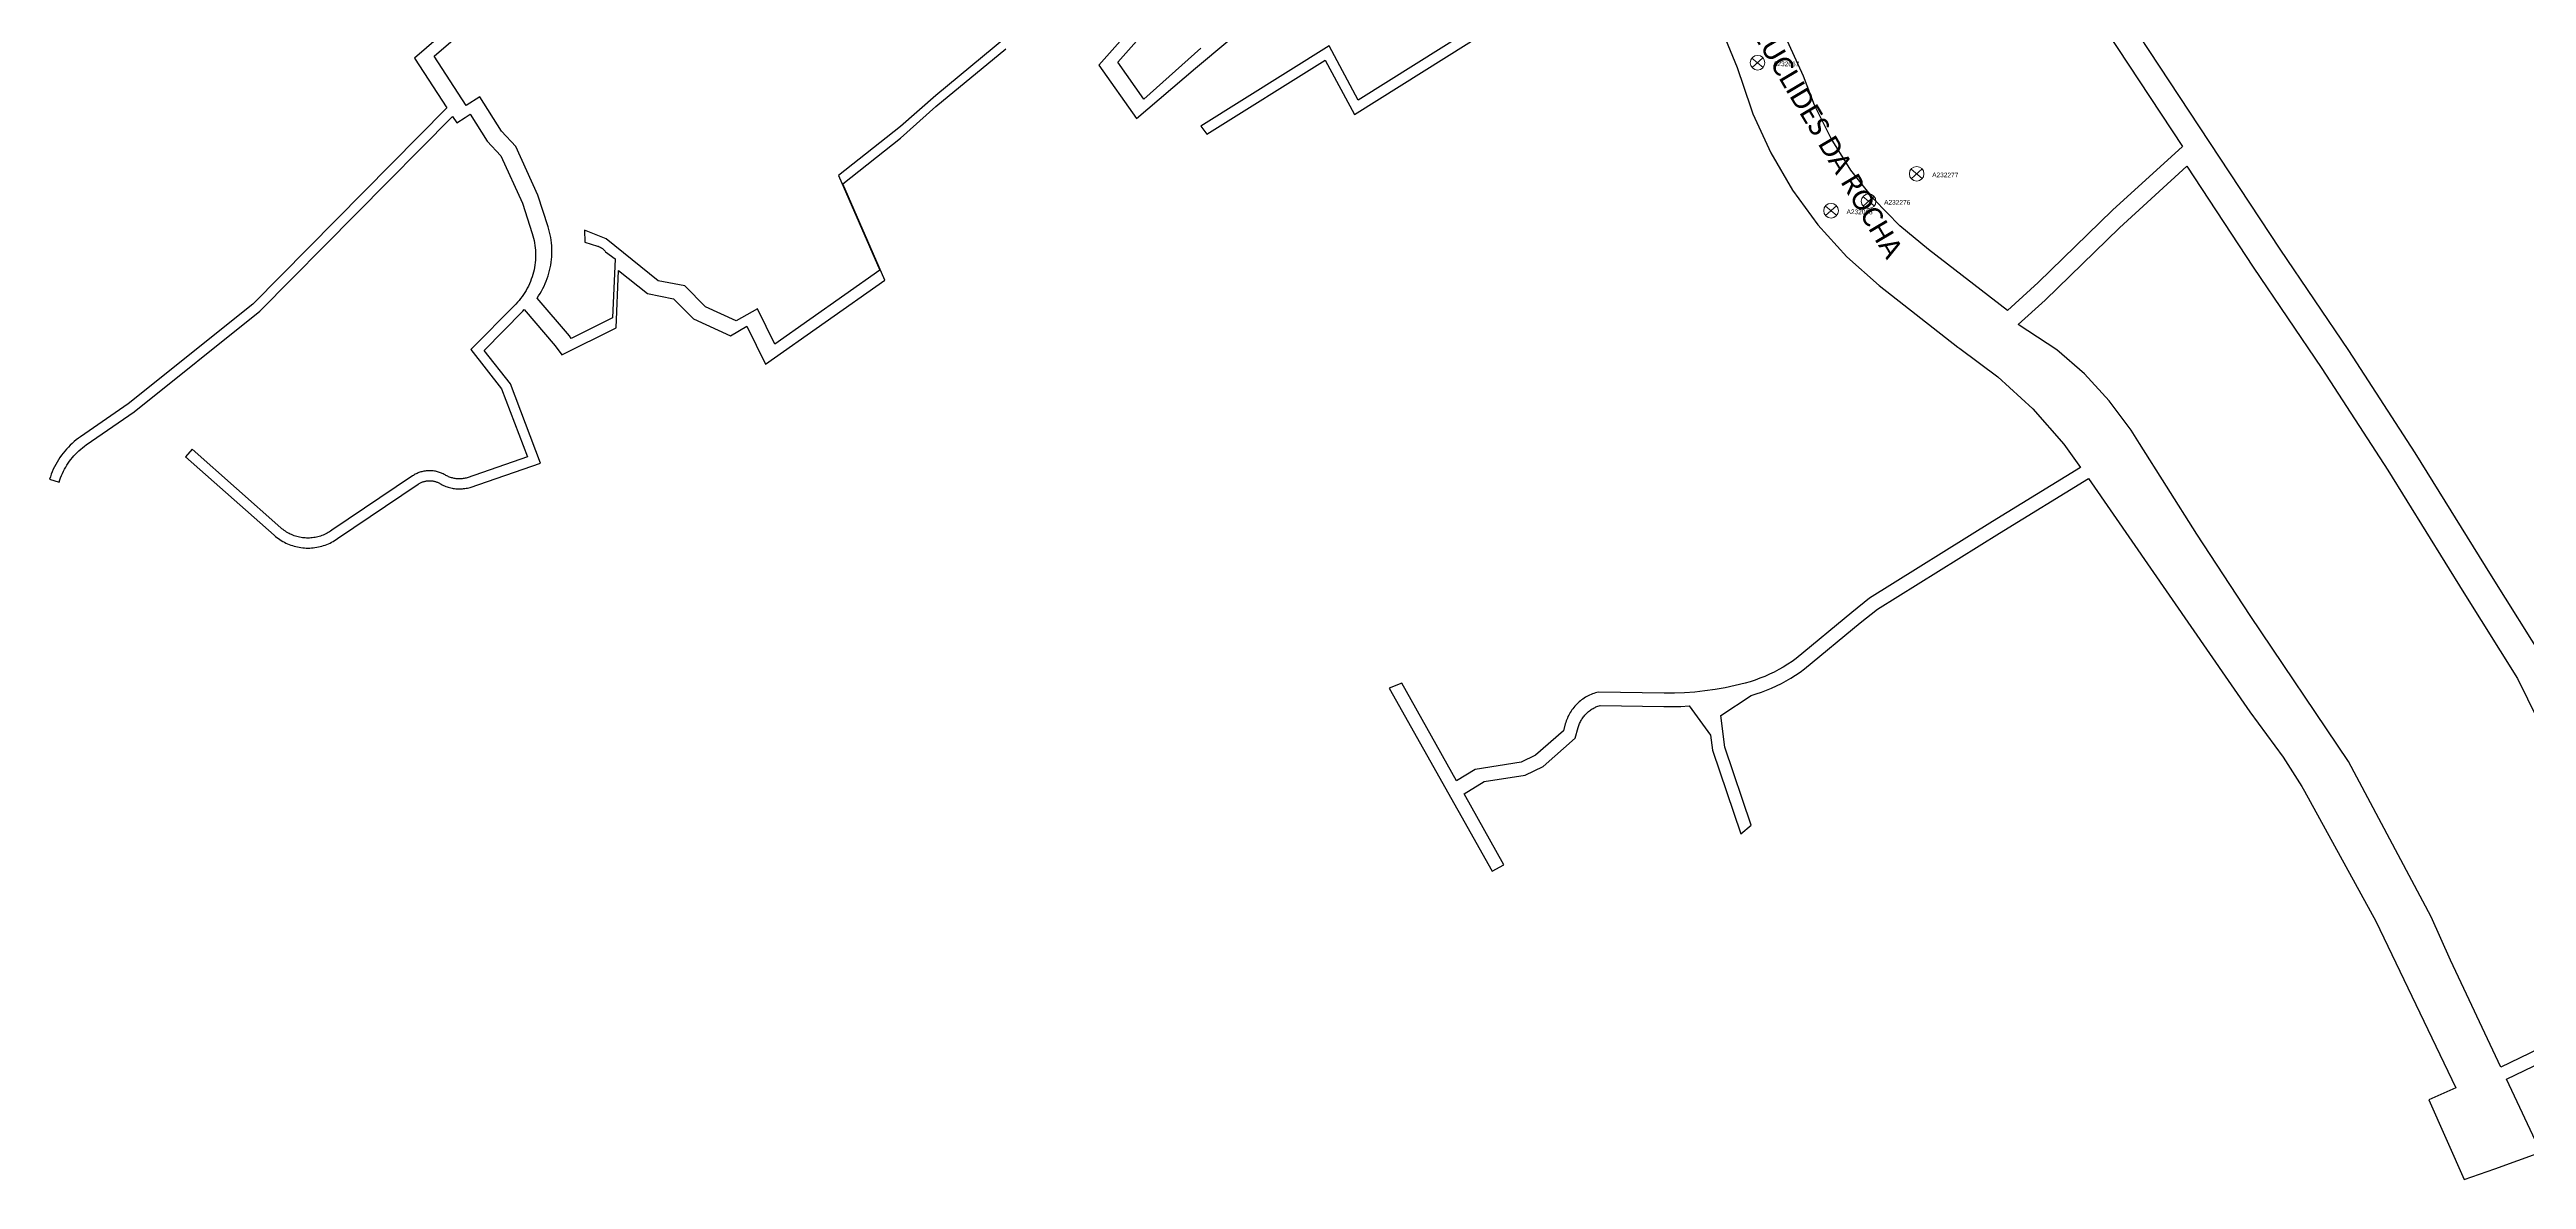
# Model space of a CAD drawing. Header units: millimetres. Extents: x 676447 to 689606, y 7455628 to 7463967.
# Drawn here: x 684924.5 to 685296.1, y 7459038.8 to 7459208.4 of the extents above; entities that cross this region are included whole.
import ezdxf

# ---------------------------------------------------------------- set-up
doc = ezdxf.new("R2010")
doc.units = ezdxf.units.MM
doc.header["$LTSCALE"] = 0.1
doc.header["$MEASUREMENT"] = 0
doc.linetypes.add('PHANTOM2', pattern=[1.25, 0.625, -0.125, 0.125, -0.125, 0.125, -0.125])
doc.layers.add('10.4-Postes', color=1, linetype='Continuous', lineweight=0)
for name, color, linetype in [('LEGENDAS_INFRAESTRUTURAS', 7, 'Continuous'), ('MUB_QUADRAS', 7, 'Continuous'), ('MUB_SEGMENTO', 7, 'Continuous'), ('NOS_DE_INFRAESTRUTURA', 7, 'Continuous')]:
    doc.layers.add(name, color=color, linetype=linetype)
doc.styles.add('Legend', font='calibri.ttf')
doc.styles.get("Standard").update_dxf_attribs({"font": 'arial.ttf'})

# ---------------------------------------------------------------- blocks, each defined once
blk = doc.blocks.new('PTPT')
at = {"layer": '10.4-Postes', "color": 1, "linetype": 'PHANTOM2'}
for points in [[(-0.0000079, 0.0000104), (0.0000075, -0.000002)], [(0.000007, 0.0000109), (-0.0000074, -0.0000025)]]:
    blk.add_lwpolyline(points, dxfattribs=at)
at = {"layer": '10.4-Postes', "color": 1}
blk.add_circle((-0.0000002, 0.0000042), 0.00000987, dxfattribs=at)

msp = doc.modelspace()

# ---------------------------------------------------------------- linework, layer by layer
at = {"layer": 'MUB_QUADRAS', "linetype": 'Continuous'}
for points in [[(685298.97, 7459116.35), (685290.84, 7459129.39), (685279.37, 7459147.81), (685269.44, 7459163.19), (685259.14, 7459178.4), (685218.36, 7459240.29)], [(685215.27, 7459238.12), (685244.46, 7459193.82), (685233.97, 7459184.26), (685222.83, 7459173.39), (685218.21, 7459169.2), (685206.38, 7459178.34), (685202.09, 7459181.9), (685198.19, 7459185.9), (685194.74, 7459190.28), (685191.75, 7459194.99), (685189.28, 7459199.99), (685187.62, 7459204.38), (685176.79, 7459228.05)], [(685166.87, 7459229.67), (685120.79, 7459200.76), (685116.44, 7459208.9), (685097.19, 7459196.88), (685098.08, 7459195.67), (685115.87, 7459206.77), (685120.23, 7459198.63), (685167.58, 7459228.35)], [(685170.81, 7459222.35), (685177.64, 7459205.66), (685179.7, 7459199.6), (685180.03, 7459198.73), (685182.69, 7459192.84), (685185.95, 7459187.26), (685189.78, 7459182.05), (685194.12, 7459177.27), (685198.95, 7459172.97), (685210.79, 7459163.68), (685211.09, 7459163.48), (685216.78, 7459159.25), (685222, 7459154.45), (685226.69, 7459149.12), (685229.18, 7459145.62), (685215.98, 7459137.51), (685197.54, 7459126.01), (685194.85, 7459123.86), (685186.52, 7459116.98), (685185.89, 7459116.53), (685185.24, 7459116.1), (685184.58, 7459115.69), (685183.9, 7459115.31), (685183.21, 7459114.94), (685182.51, 7459114.61), (685181.8, 7459114.29), (685181.07, 7459114), (685180.34, 7459113.73), (685179.6, 7459113.49), (685178.85, 7459113.28), (685177.36, 7459112.91), (685175.86, 7459112.58), (685174.35, 7459112.32), (685172.83, 7459112.1), (685171.31, 7459111.94), (685169.78, 7459111.83), (685168.24, 7459111.78), (685166.71, 7459111.78), (685156.85, 7459111.94), (685156.62, 7459111.88), (685156.4, 7459111.82), (685156.18, 7459111.74), (685155.96, 7459111.66), (685155.74, 7459111.57), (685155.53, 7459111.48), (685155.32, 7459111.37), (685155.11, 7459111.26), (685154.91, 7459111.15), (685154.71, 7459111.02), (685154.52, 7459110.89), (685154.33, 7459110.75), (685154.15, 7459110.61), (685153.97, 7459110.46), (685153.79, 7459110.3), (685153.63, 7459110.14), (685153.46, 7459109.97), (685153.31, 7459109.8), (685153.16, 7459109.62), (685153.01, 7459109.44), (685152.87, 7459109.25), (685152.74, 7459109.05), (685152.62, 7459108.86), (685152.5, 7459108.66), (685152.39, 7459108.45), (685152.28, 7459108.24), (685152.19, 7459108.03), (685152.1, 7459107.81), (685152.02, 7459107.59), (685151.94, 7459107.37), (685151.88, 7459107.15), (685151.59, 7459106.11), (685147.42, 7459102.47), (685145.23, 7459101.42), (685138.34, 7459100.31), (685135.57, 7459098.62), (685127.33, 7459113.28), (685125.45, 7459112.54), (685140.92, 7459085.03), (685142.67, 7459086.01), (685136.68, 7459096.65), (685139.69, 7459098.49), (685145.83, 7459099.48), (685148.54, 7459100.77), (685153.36, 7459104.99), (685153.82, 7459106.61), (685153.86, 7459106.76), (685153.91, 7459106.92), (685153.97, 7459107.07), (685154.03, 7459107.22), (685154.1, 7459107.37), (685154.17, 7459107.51), (685154.25, 7459107.66), (685154.33, 7459107.8), (685154.41, 7459107.93), (685154.5, 7459108.07), (685154.6, 7459108.2), (685154.7, 7459108.33), (685154.8, 7459108.45), (685154.91, 7459108.57), (685155.02, 7459108.69), (685155.14, 7459108.81), (685155.26, 7459108.91), (685155.38, 7459109.02), (685155.51, 7459109.12), (685155.64, 7459109.22), (685155.77, 7459109.31), (685155.91, 7459109.4), (685156.05, 7459109.48), (685156.19, 7459109.56), (685156.34, 7459109.63), (685156.48, 7459109.7), (685156.63, 7459109.77), (685156.78, 7459109.82), (685156.94, 7459109.88), (685157.09, 7459109.93), (685166.68, 7459109.76), (685167.94, 7459109.76), (685169.21, 7459109.79), (685170.47, 7459109.86), (685173.67, 7459105.45), (685173.95, 7459103.23), (685178.21, 7459090.67), (685179.76, 7459091.96), (685175.79, 7459103.66), (685175.2, 7459108.43), (685179.74, 7459111.43), (685180.52, 7459111.67), (685181.3, 7459111.94), (685182.06, 7459112.22), (685182.82, 7459112.54), (685183.56, 7459112.88), (685184.3, 7459113.24), (685185.02, 7459113.62), (685185.72, 7459114.03), (685186.42, 7459114.47), (685187.1, 7459114.92), (685187.76, 7459115.4), (685196.12, 7459122.3), (685198.7, 7459124.37), (685217.04, 7459135.8), (685230.35, 7459143.98), (685230.8, 7459143.34), (685254.6, 7459108.98), (685259.58, 7459102.16), (685262.39, 7459097.74), (685262.77, 7459097.05), (685273.5, 7459077.55), (685285.47, 7459052.54), (685281.43, 7459050.74), (685286.75, 7459038.78), (685291.35, 7459040.38), (685298.23, 7459042.9), (685293.09, 7459053.82), (685311.8, 7459062.86)], [(685089.05, 7459214.09), (685081.88, 7459206), (685087.52, 7459198), (685096.39, 7459205.54), (685101.22, 7459209.64)], [(685097.18, 7459208.58), (685088.65, 7459200.9), (685084.75, 7459206.45), (685091.12, 7459213.65)], [(684984.6, 7459211.72), (684979.24, 7459207.08), (684984.09, 7459199.62), (684954.94, 7459170.14), (684936.28, 7459155.2), (684929.13, 7459150.26), (684928.8, 7459150.02), (684928.48, 7459149.78), (684928.17, 7459149.52), (684927.87, 7459149.25), (684927.57, 7459148.98), (684927.29, 7459148.69), (684927.02, 7459148.39), (684926.75, 7459148.09), (684926.5, 7459147.78), (684926.25, 7459147.46), (684926.02, 7459147.13), (684925.8, 7459146.79), (684925.59, 7459146.45), (684925.39, 7459146.09), (684925.21, 7459145.74), (684925.03, 7459145.37), (684924.87, 7459145), (684924.72, 7459144.63), (684924.59, 7459144.25), (684924.46, 7459143.87), (684925.9, 7459143.43), (684926, 7459143.77), (684926.12, 7459144.1), (684926.26, 7459144.42), (684926.4, 7459144.75), (684926.55, 7459145.07), (684926.71, 7459145.38), (684926.89, 7459145.69), (684927.07, 7459145.99), (684927.26, 7459146.28), (684927.47, 7459146.57), (684927.68, 7459146.85), (684927.9, 7459147.13), (684928.13, 7459147.39), (684928.37, 7459147.65), (684928.62, 7459147.9), (684928.88, 7459148.14), (684929.14, 7459148.38), (684929.42, 7459148.6), (684929.7, 7459148.82), (684929.98, 7459149.02), (684937.18, 7459153.99), (684956.01, 7459169.08), (684984.92, 7459198.33), (684985.55, 7459197.37), (684986.8, 7459198.15), (684987.59, 7459198.64), (684990.11, 7459194.63), (684992.19, 7459192.4), (684995.4, 7459185.31), (684996.87, 7459180.76), (684996.97, 7459180.41), (684997.07, 7459180.05), (684997.15, 7459179.69), (684997.22, 7459179.33), (684997.28, 7459178.96), (684997.32, 7459178.6), (684997.36, 7459178.23), (684997.38, 7459177.86), (684997.38, 7459177.49), (684997.37, 7459177.12), (684997.36, 7459176.76), (684997.32, 7459176.39), (684997.28, 7459176.02), (684997.22, 7459175.66), (684997.15, 7459175.3), (684997.07, 7459174.94), (684996.97, 7459174.58), (684996.86, 7459174.23), (684996.74, 7459173.88), (684996.61, 7459173.54), (684996.46, 7459173.2), (684996.31, 7459172.86), (684996.14, 7459172.53), (684995.96, 7459172.21), (684995.77, 7459171.9), (684995.57, 7459171.59), (684995.36, 7459171.28), (684995.14, 7459170.99), (684994.9, 7459170.7), (684994.66, 7459170.43), (684994.41, 7459170.16), (684987.69, 7459163.33), (684992.28, 7459157.43), (684996.16, 7459147.21), (684987.1, 7459144.08), (684986.96, 7459144.04), (684986.81, 7459144.01), (684986.66, 7459143.98), (684986.52, 7459143.96), (684986.37, 7459143.95), (684986.22, 7459143.93), (684986.07, 7459143.93), (684985.93, 7459143.93), (684985.78, 7459143.93), (684985.63, 7459143.94), (684985.48, 7459143.95), (684985.33, 7459143.97), (684985.19, 7459144), (684985.04, 7459144.03), (684984.9, 7459144.06), (684984.75, 7459144.1), (684984.61, 7459144.15), (684984.47, 7459144.2), (684984.33, 7459144.25), (684984.2, 7459144.31), (684984.06, 7459144.37), (684983.93, 7459144.44), (684983.8, 7459144.52), (684983.67, 7459144.59), (684983.53, 7459144.66), (684983.39, 7459144.73), (684983.25, 7459144.79), (684983.1, 7459144.85), (684982.95, 7459144.9), (684982.8, 7459144.95), (684982.65, 7459144.99), (684982.5, 7459145.03), (684982.35, 7459145.06), (684982.2, 7459145.09), (684982.04, 7459145.11), (684981.89, 7459145.13), (684981.73, 7459145.14), (684981.58, 7459145.15), (684981.42, 7459145.15), (684981.26, 7459145.14), (684981.11, 7459145.13), (684980.95, 7459145.12), (684980.8, 7459145.1), (684980.64, 7459145.07), (684980.49, 7459145.04), (684980.34, 7459145), (684980.19, 7459144.96), (684980.04, 7459144.92), (684979.89, 7459144.86), (684979.75, 7459144.81), (684979.6, 7459144.75), (684979.46, 7459144.68), (684979.32, 7459144.61), (684979.19, 7459144.53), (684979.05, 7459144.45), (684978.92, 7459144.37), (684966.81, 7459136.21), (684966.63, 7459136.09), (684966.46, 7459135.97), (684966.28, 7459135.86), (684966.09, 7459135.76), (684965.9, 7459135.66), (684965.71, 7459135.57), (684965.51, 7459135.49), (684965.32, 7459135.41), (684965.12, 7459135.35), (684964.91, 7459135.28), (684964.71, 7459135.23), (684964.5, 7459135.18), (684964.3, 7459135.14), (684964.09, 7459135.11), (684963.88, 7459135.08), (684963.66, 7459135.06), (684963.45, 7459135.05), (684963.24, 7459135.04), (684963.03, 7459135.05), (684962.82, 7459135.06), (684962.61, 7459135.08), (684962.4, 7459135.1), (684962.19, 7459135.13), (684961.98, 7459135.17), (684961.77, 7459135.22), (684961.57, 7459135.27), (684961.37, 7459135.33), (684961.16, 7459135.4), (684960.97, 7459135.48), (684960.77, 7459135.56), (684960.58, 7459135.65), (684960.39, 7459135.74), (684960.2, 7459135.84), (684960.02, 7459135.95), (684959.84, 7459136.06), (684959.67, 7459136.18), (684959.5, 7459136.31), (684959.33, 7459136.44), (684959.17, 7459136.58), (684945.85, 7459148.36), (684944.85, 7459147.24), (684958.18, 7459135.46), (684958.38, 7459135.28), (684958.58, 7459135.12), (684958.79, 7459134.96), (684959.01, 7459134.82), (684959.23, 7459134.67), (684959.46, 7459134.54), (684959.69, 7459134.41), (684959.92, 7459134.3), (684960.16, 7459134.19), (684960.41, 7459134.08), (684960.65, 7459133.99), (684960.9, 7459133.91), (684961.15, 7459133.83), (684961.41, 7459133.76), (684961.66, 7459133.71), (684961.92, 7459133.66), (684962.18, 7459133.62), (684962.44, 7459133.58), (684962.71, 7459133.56), (684962.97, 7459133.55), (684963.23, 7459133.54), (684963.5, 7459133.55), (684963.76, 7459133.56), (684964.02, 7459133.59), (684964.28, 7459133.62), (684964.54, 7459133.66), (684964.8, 7459133.71), (684965.06, 7459133.77), (684965.31, 7459133.84), (684965.56, 7459133.91), (684965.81, 7459134), (684966.06, 7459134.09), (684966.3, 7459134.19), (684966.54, 7459134.3), (684966.77, 7459134.42), (684967, 7459134.55), (684967.23, 7459134.68), (684967.45, 7459134.83), (684967.67, 7459134.98), (684979.76, 7459143.12), (684979.85, 7459143.18), (684979.94, 7459143.23), (684980.03, 7459143.28), (684980.12, 7459143.33), (684980.22, 7459143.38), (684980.32, 7459143.42), (684980.41, 7459143.46), (684980.51, 7459143.49), (684980.61, 7459143.52), (684980.71, 7459143.55), (684980.82, 7459143.57), (684980.92, 7459143.6), (684981.02, 7459143.61), (684981.13, 7459143.63), (684981.23, 7459143.64), (684981.33, 7459143.64), (684981.44, 7459143.65), (684981.54, 7459143.65), (684981.65, 7459143.64), (684981.75, 7459143.64), (684981.86, 7459143.62), (684981.96, 7459143.61), (684982.07, 7459143.59), (684982.17, 7459143.57), (684982.27, 7459143.54), (684982.37, 7459143.52), (684982.47, 7459143.48), (684982.57, 7459143.45), (684982.67, 7459143.41), (684982.76, 7459143.37), (684982.86, 7459143.32), (684982.95, 7459143.27), (684983.04, 7459143.22), (684983.21, 7459143.13), (684983.38, 7459143.04), (684983.56, 7459142.95), (684983.74, 7459142.87), (684983.92, 7459142.8), (684984.1, 7459142.74), (684984.29, 7459142.68), (684984.47, 7459142.62), (684984.66, 7459142.58), (684984.85, 7459142.53), (684985.04, 7459142.5), (684985.24, 7459142.47), (684985.43, 7459142.45), (684985.62, 7459142.44), (684985.82, 7459142.43), (684986.01, 7459142.43), (684986.21, 7459142.43), (684986.4, 7459142.44), (684986.59, 7459142.46), (684986.79, 7459142.49), (684986.98, 7459142.52), (684987.17, 7459142.55), (684987.36, 7459142.6), (684987.55, 7459142.65), (684998.11, 7459146.29), (684993.6, 7459158.17), (684989.68, 7459163.21), (684995.48, 7459169.11), (684995.69, 7459169.33), (685000.32, 7459163.91), (685001.34, 7459162.56), (685009.45, 7459166.61), (685009.83, 7459175.22), (685014.2, 7459171.73), (685018.08, 7459170.95), (685021.08, 7459167.95), (685026.63, 7459165.41), (685029.1, 7459166.83), (685031.86, 7459161.12), (685049.78, 7459173.75), (685043.46, 7459188.23), (685052.13, 7459195.08), (685057.44, 7459199.79), (685067.93, 7459208.45)], [(685049.04, 7459175.26), (685033.26, 7459164.14), (685030.68, 7459169.47), (685027.5, 7459167.64), (685022.9, 7459169.75), (685019.77, 7459172.88), (685015.8, 7459173.67), (685007.96, 7459179.94), (685004.7, 7459181.24), (685004.77, 7459179.47), (685006.68, 7459178.86), (685006.76, 7459178.83), (685006.83, 7459178.8), (685006.91, 7459178.77), (685006.99, 7459178.74), (685007.06, 7459178.7), (685007.13, 7459178.66), (685007.2, 7459178.62), (685007.27, 7459178.58), (685007.34, 7459178.53), (685007.41, 7459178.48), (685007.47, 7459178.43), (685007.54, 7459178.38), (685007.6, 7459178.32), (685007.66, 7459178.26), (685007.72, 7459178.2), (685007.77, 7459178.14), (685007.83, 7459178.08), (685007.88, 7459178.01), (685009.33, 7459176.93), (685008.94, 7459168.11), (685002.74, 7459165.01), (685002.45, 7459165.39), (684997.6, 7459171.06), (684997.84, 7459171.41), (684998.06, 7459171.76), (684998.27, 7459172.12), (684998.47, 7459172.48), (684998.66, 7459172.86), (684998.83, 7459173.23), (684998.99, 7459173.62), (684999.14, 7459174.01), (684999.27, 7459174.4), (684999.39, 7459174.8), (684999.49, 7459175.2), (684999.58, 7459175.61), (684999.66, 7459176.02), (684999.72, 7459176.43), (684999.77, 7459176.84), (684999.81, 7459177.26), (684999.83, 7459177.67), (684999.83, 7459178.09), (684999.83, 7459178.5), (684999.8, 7459178.92), (684999.77, 7459179.33), (684999.71, 7459179.75), (684999.65, 7459180.16), (684999.57, 7459180.57), (684999.48, 7459180.97), (684999.37, 7459181.37), (684999.25, 7459181.77), (684997.72, 7459186.48), (684994.41, 7459193.79), (684992.25, 7459196.1), (684989.02, 7459201.26), (684986.96, 7459199.97), (684982.17, 7459207.35), (684987.45, 7459211.94)], [(685067.95, 7459210.17), (685057.42, 7459201.48), (685052.12, 7459196.79), (685042.84, 7459189.45), (685049.04, 7459175.26)], [(685310.91, 7459064.65), (685292.24, 7459055.63), (685284.67, 7459071.7), (685281.76, 7459078.18), (685269.38, 7459101.52), (685254.63, 7459123.43), (685246.65, 7459135.61), (685242.07, 7459142.81), (685238.03, 7459149.25), (685236.76, 7459151.24), (685233.48, 7459155.64), (685229.76, 7459159.68), (685225.63, 7459163.3), (685219.83, 7459167.09), (685219.83, 7459167.09), (685223.85, 7459170.74), (685235, 7459181.61), (685245.12, 7459190.84), (685255.09, 7459175.7), (685265.38, 7459160.5), (685275.26, 7459145.21), (685286.71, 7459126.82), (685294.72, 7459113.98), (685303.71, 7459095.76)]]:
    msp.add_lwpolyline(points, dxfattribs=at)

# ---------------------------------------------------------------- block references
at = {"layer": 'NOS_DE_INFRAESTRUTURA', "color": 1}
for p, xscale, yscale, zscale, rotation in [((685180.74, 7459205.91), 111319.4907932736, 111319.4907932736, 111319.4907932736, 359.2950421746731), ((685204.61, 7459189.24), 111319.4907932736, 111319.4907932736, 111319.4907932736, 359.2949462048909), ((685191.76, 7459183.7), 111319.4907932735, 111319.4907932735, 111319.4907932735, 359.294993364847), ((685197.4, 7459185.13), 111319.4907932736, 111319.4907932736, 111319.4907932736, 359.2949723529027)]:
    msp.add_blockref('PTPT', p, dxfattribs=dict(at, xscale=xscale, yscale=yscale, zscale=zscale, rotation=rotation))

# ---------------------------------------------------------------- texts
at = {"layer": 'LEGENDAS_INFRAESTRUTURAS', "color": 1}
for s, rotation, p in [('A232067', 359.295, (685183.05, 7459205.88)), ('A232277', 359.2949, (685206.92, 7459189.21)), ('A232068', 359.295, (685194.07, 7459183.67)), ('A232276', 359.295, (685199.71, 7459185.1))]:
    msp.add_text(s, height=0.7, rotation=rotation, dxfattribs=at).set_placement(p)
at = {"layer": 'MUB_SEGMENTO', "color": 253, "style": 'Legend'}
msp.add_text('RUA  EUCLIDES DA ROCHA', height=3, rotation=300.7521, dxfattribs=at).set_placement((685174.56, 7459219.69))

doc.saveas('drawing.dxf')
